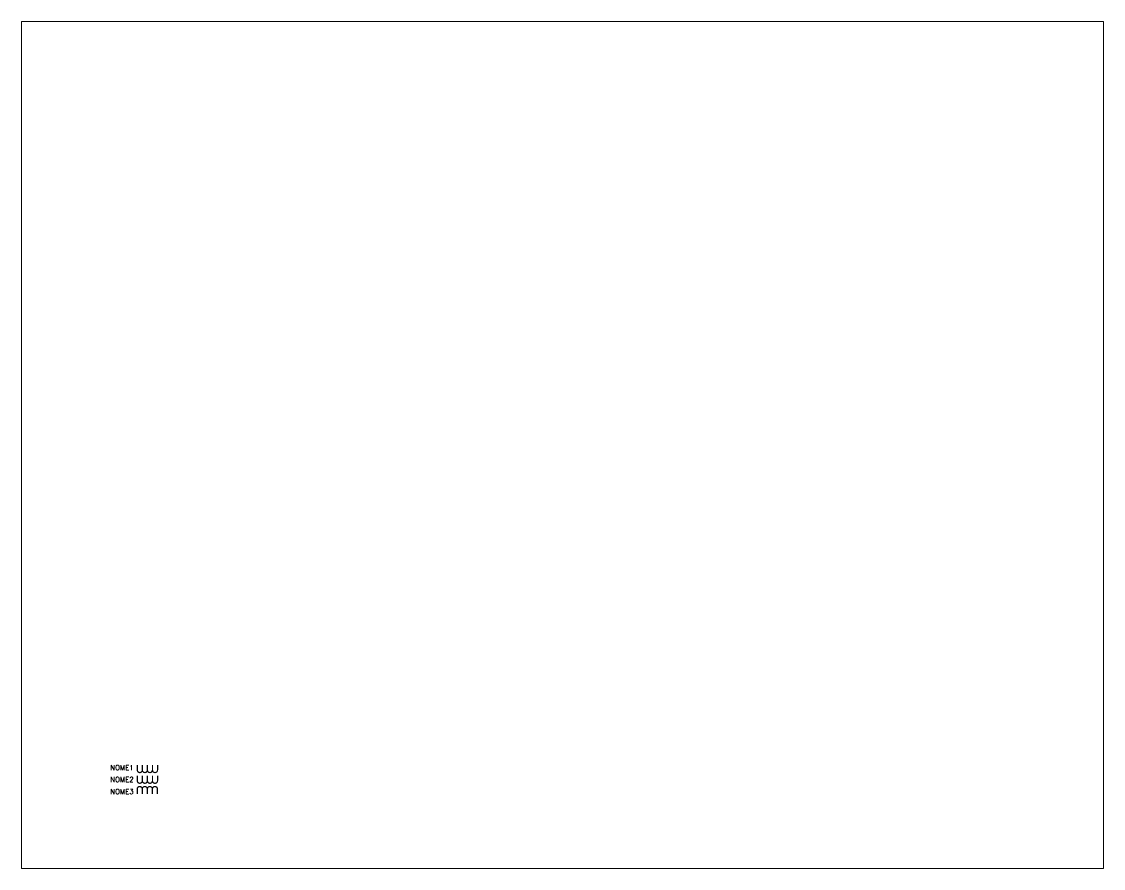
# Paper-space layout 'Layout1' of a CAD drawing. Extents: x 1.03 to 9.28, y 0.81 to 7.27.
# The model-space entities are those that its viewports show. They can reach past a viewport. Long polylines and large blocks are cut down to what shows.
import ezdxf
from ezdxf.enums import TextEntityAlignment as Align

# ---------------------------------------------------------------- set-up
doc = ezdxf.new("R2010")
doc.units = 0
doc.header["$LTSCALE"] = 10
doc.header["$MEASUREMENT"] = 0
doc.layers.get('0').update_dxf_attribs({"linetype": 'CONTINUOUS'})
doc.styles.add('ROMANS', font='romans', dxfattribs={"height": 0.2})

msp = doc.modelspace()

# ---------------------------------------------------------------- linework, layer by layer
at = {"color": 5, "linetype": 'Continuous', "const_width": 0.5}
for points in [[(42.04, 22.05), (42.04, 20.05, 1), (44.04, 20.05), (44.04, 22.05)], [(44.04, 22.05), (44.04, 20.05, 1), (46.04, 20.05), (46.04, 22.05)], [(46.04, 22.05), (46.04, 20.05, 1), (48.04, 20.05), (48.04, 22.05)], [(48.04, 22.05), (48.04, 20.05, 1), (50.04, 20.05), (50.04, 22.05)], [(42.04, 17.82), (42.04, 15.82, 1), (44.04, 15.82), (44.04, 17.82)], [(44.04, 17.82), (44.04, 15.82, 1), (46.04, 15.82), (46.04, 17.82)], [(46.04, 17.82), (46.04, 15.82, 1), (48.04, 15.82), (48.04, 17.82)], [(48.04, 17.82), (48.04, 15.82, 1), (50.04, 15.82), (50.04, 17.82)], [(42.01, 10.53), (42.01, 12.53, -1), (44.01, 12.53), (44.01, 10.53)], [(44.01, 10.53), (44.01, 12.53, -1), (46.01, 12.53), (46.01, 10.53)], [(46.01, 10.53), (46.01, 12.53, -1), (48.01, 12.53), (48.01, 10.53)], [(48.01, 10.53), (48.01, 12.53, -1), (50.01, 12.53), (50.01, 10.53)]]:
    msp.add_lwpolyline(points, format="xyb", dxfattribs=at)

# ---------------------------------------------------------------- texts
at = {"lineweight": 5, "style": 'ROMANS', "flags": 4}
for tag, text, p in [('NOME1', 'NOME1', (40.59, 21.02)), ('NOME2', 'NOME2', (40.59, 16.3)), ('NOME3', 'NOME3', (40.59, 11.53))]:
    msp.add_attdef(tag, text=text, height=2, dxfattribs=at).set_placement(p, align=Align.MIDDLE_RIGHT)

psp = doc.layouts.get("Layout1")

# ---------------------------------------------------------------- viewports
at = {"layer": '0', "view_target_point": (-23.7891, -51.5)}
psp.add_viewport(center=(5.1562, 4.0382), size=(8.25, 6.461111), view_center_point=(233.7877, 200), view_height=334.634538, dxfattribs=at)

doc.saveas('drawing.dxf')
